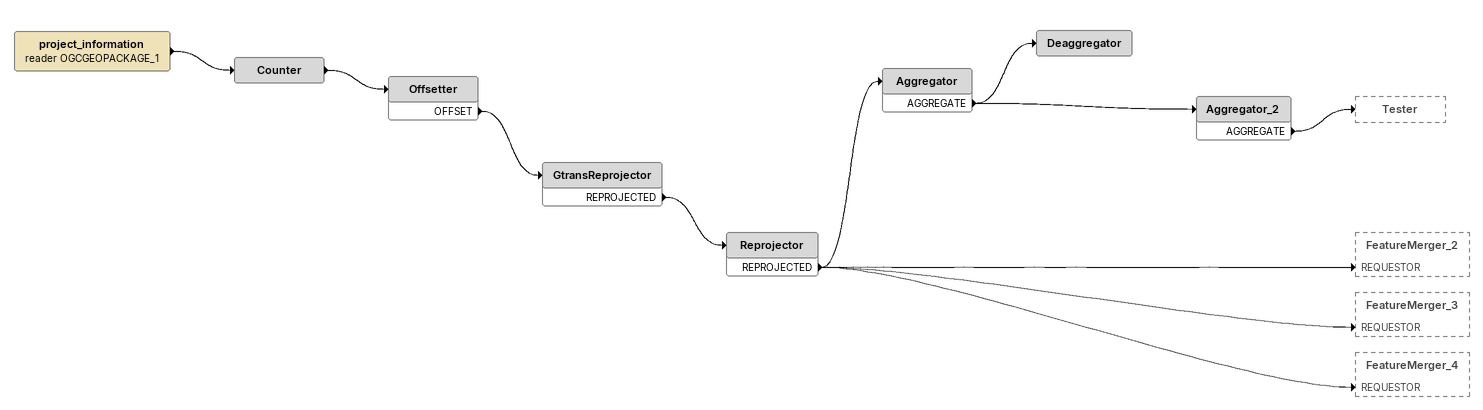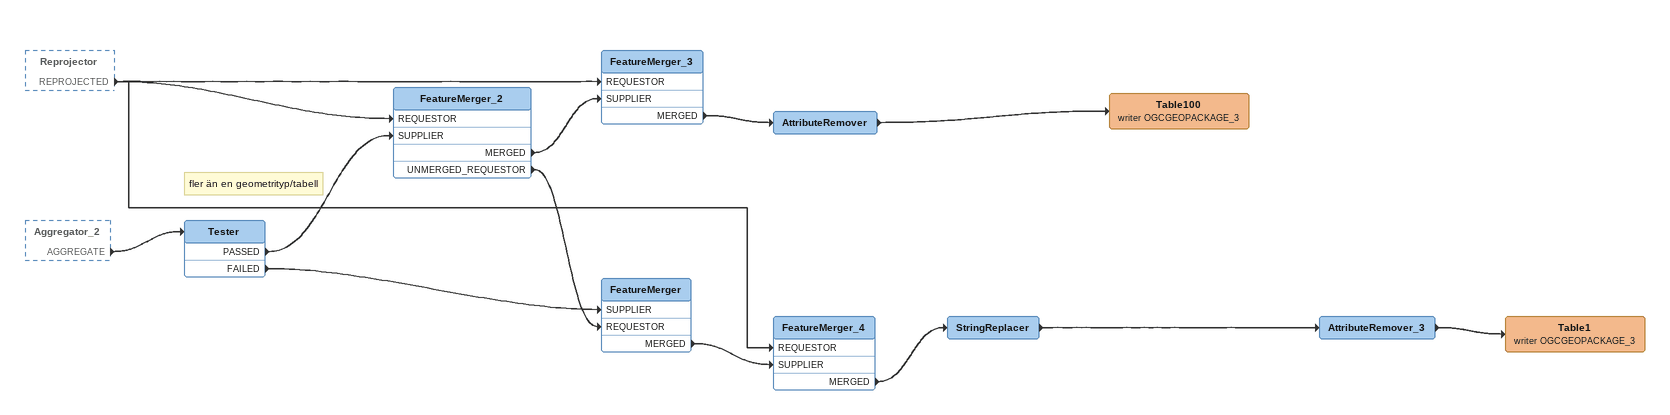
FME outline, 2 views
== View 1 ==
project_information (reader OGCGEOPACKAGE_1)
    -> Counter
Counter
    -> Offsetter
Offsetter
    OFFSET -> GtransReprojector
GtransReprojector
    REPROJECTED -> Reprojector
Reprojector
    REPROJECTED -> FeatureMerger_2 [REQUESTOR]
    REPROJECTED -> Aggregator
    REPROJECTED -> FeatureMerger_3 [REQUESTOR]
    REPROJECTED -> FeatureMerger_4 [REQUESTOR]
Aggregator
    AGGREGATE -> Aggregator_2
    AGGREGATE -> Deaggregator
Deaggregator
Aggregator_2
    AGGREGATE -> Tester

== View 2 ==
Reprojector [outside]
    REPROJECTED -> FeatureMerger_2 [REQUESTOR]
    REPROJECTED -> FeatureMerger_3 [REQUESTOR]
    REPROJECTED -> FeatureMerger_4 [REQUESTOR]
Aggregator_2 [outside]
    AGGREGATE -> Tester
Note: fler än en geometrityp/tabell
Tester
    PASSED -> FeatureMerger_2 [SUPPLIER]
    FAILED -> FeatureMerger [SUPPLIER]
FeatureMerger_2
    MERGED -> FeatureMerger_3 [SUPPLIER]
    UNMERGED_REQUESTOR -> FeatureMerger [REQUESTOR]
FeatureMerger_3
    MERGED -> AttributeRemover
AttributeRemover
    -> Table100 (writer OGCGEOPACKAGE_3)
Table100 (writer OGCGEOPACKAGE_3)
FeatureMerger
    MERGED -> FeatureMerger_4 [SUPPLIER]
FeatureMerger_4
    MERGED -> StringReplacer
StringReplacer
    -> AttributeRemover_3
AttributeRemover_3
    -> Table1 (writer OGCGEOPACKAGE_3)
Table1 (writer OGCGEOPACKAGE_3)
